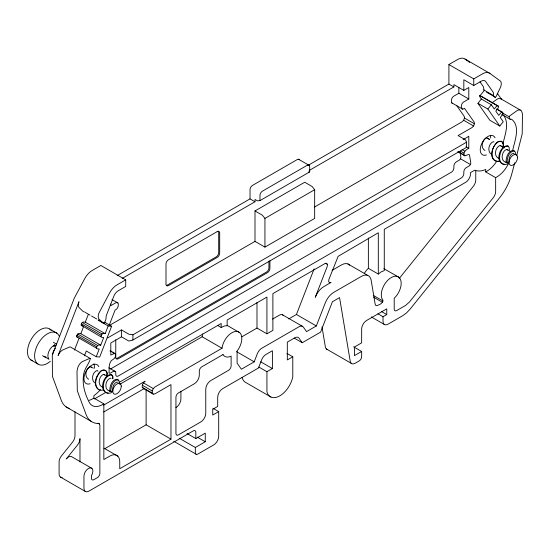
<?xml version="1.0" encoding="UTF-8"?>
<svg xmlns="http://www.w3.org/2000/svg" width="550" height="550" viewBox="0 0 550 550"><rect width="100%" height="100%" fill="white"/><g stroke="black" fill="none" stroke-linecap="round" stroke-linejoin="round"><path stroke-width="0.82" d="M84.191 311.761L83.463 311.795L79.317 307.842A7.026 4.056 -60 0 1 78.98 301.716L58.101 355.534A7.033 4.063 -60 0 1 63.009 349.869L69.843 346.899L70.496 347.05L90.386 358.538C88.963 364.038 84.466 368.459 83.627 374.447C82.129 383.817 84.514 392.899 88.722 401.252A21.093 12.182 -60 0 0 102.733 404.498L103.84 403.858L103.84 459.546L109.808 456.101A14.066 8.119 -60 0 1 119.749 461.842L119.749 468.737L170.968 439.168L170.968 384.622L155.052 393.807L153.299 394.164L143.358 388.424L142.271 387.324L142.271 385.199L143.358 382.848L145.111 381.178L103.641 405.123M112.661 378.579L112.523 376.042L111.361 374.612C103.015 374.227 98.189 392.129 108.24 393.037M113.004 378.826L112.894 376.317L111.767 374.921C102.108 374.371 99 397.808 111.932 392.48M509.293 150.033L509.183 147.531L508.049 146.128C498.389 145.578 495.282 169.015 508.214 163.687M119.144 383.185L119.089 380.985L118.133 379.775C112.777 379.823 110.44 387.124 110.921 391.676L112.688 391.112C112.296 387.791 113.527 382.814 117.219 382.002L117.672 382.277M515.426 154.392L515.371 152.192L514.415 150.982C509.059 151.03 506.722 158.331 507.203 162.889L508.97 162.326C508.585 158.998 509.809 154.021 513.507 153.216L514.223 154.021M481.374 99.021L477.929 103.304L489.864 120.278L499.806 126.019L503.25 121.736L500.266 117.494L502.205 115.081L502.899 113.637L502.748 112.413L501.848 112.131L500.713 112.956L498.774 115.369L495.791 111.127L497.729 108.714L498.424 107.271L498.272 106.047L497.372 105.765L496.237 106.59L494.299 109.003L491.315 104.761L481.374 99.021L479.511 96.367L484.158 90.578L483.333 86.618L479.999 81.874M307.911 165.468L448.91 84.061L448.91 64.542L457.634 59.51A14.066 8.119 -60 0 1 465.046 59.056L489.906 73.411L500.624 81.249A7.026 4.056 -60 0 1 500.28 87.766L496.141 96.504L495.413 97.309L494.732 97.219L493.604 95.611L493.274 92.366L485.65 81.51A7.033 4.063 -60 0 0 481.346 81.125L473.77 85.498L463.829 79.757L463.829 90.379L468.799 87.505L468.799 98.993L463.829 101.86A3.513 2.028 -60 0 0 461.677 104.541A6.181 3.568 -60 0 0 461.677 108.556A3.513 2.028 -60 0 0 463.829 108.749L464.523 108.35L474.141 122.031L474.437 123.791L473.584 125.984L471.989 127.579L458.109 135.589L465.472 139.844L466.565 142.196L466.565 147.359L132.928 339.982L128.851 341.076L121.495 336.827L110.804 343.001L110.804 355.053L114.751 353.327L115.651 354.234C116.119 357.012 113.939 359.322 111.554 360.36C108.529 363.557 109.182 369.236 109.099 373.223L110.241 373.175L113.286 371.415A3.513 2.028 -60 0 1 115.775 372.852L115.775 374.578A3.513 2.028 -60 0 0 118.264 376.007L461.34 177.932A3.513 2.028 -60 0 0 463.829 173.628L463.829 171.909A3.513 2.028 -60 0 1 466.317 167.599L469.363 165.839L470.504 164.567L470.828 162.972L469.514 155.121L469.006 154.392L464.853 155.836L457.751 151.738M77.399 337.377L76.704 336.731L76.849 335.335L77.756 334.015L78.891 333.534L80.829 333.706L100.719 345.187L103.703 337.501L101.764 337.322L81.18 325.194L81.324 323.806L82.232 322.479L83.366 321.998L85.305 322.169L105.188 333.651L108.171 325.964L111.616 326.274L99.688 357.026L96.243 356.723L86.295 350.982L84.432 355.788M96.243 356.723L99.227 349.03L97.288 348.858L96.594 348.212L96.738 346.823L97.646 345.496L98.78 345.015L100.719 345.187M101.069 336.683L101.214 335.287L102.121 333.96L103.256 333.479L105.188 333.651M241.773 336.854L256.988 328.068L266.929 333.816L272.896 330.371L272.896 293.624L325.036 263.519L326.638 263.264L327.484 264.474L327.188 266.585L315.281 297.289A14.066 8.119 -60 0 1 323.888 286.571L331.066 282.432L329.471 282.679L328.618 281.469L328.914 279.366L338.147 256.334L378.304 232.767L378.304 274.058L368.362 268.317L368.362 237.978M52.676 354.021L53.398 351.244L55.323 348.253M110.55 368.981L451.399 172.191A3.513 2.028 -60 0 0 453.881 167.887L453.881 166.162A3.513 2.028 -60 0 1 456.369 161.858L459.415 160.098L460.556 158.826L460.886 157.231L460.096 152.515M503.009 143.66C504.886 134.778 509.926 122.829 503.181 114.861M512.737 150.219C514.642 140.848 520.816 126.686 511.658 119.24L510.263 119.309L501.737 114.386M514.766 162.759L511.713 174.199A38.672 22.33 -60 0 1 499.689 197.684L410.107 309.127L406.512 312.923L402.648 315.741L388.004 324.197A7.033 4.063 -60 0 1 383.027 321.324L383.027 316.731L377.912 313.775M516.725 155.409L522.197 133.863L522.5 113.912L521.503 110.956A7.033 4.063 -60 0 0 516.587 110.963L509.761 115.878L509.128 117.7L510.263 119.309M153.299 394.164L152.219 393.064L152.219 390.94L153.299 388.589L155.052 386.918L222.035 348.246A14.066 8.119 -60 0 1 237.346 331.506A14.066 8.119 -60 0 1 237.098 351.01L237.098 363.144L241.374 369.236L254.196 361.831L257.352 353.698A7.033 4.063 -60 0 1 261.656 348.336L299.076 326.734A7.033 4.063 -60 0 1 303.38 327.119L306.536 331.616L316.326 325.964L325.222 303.029A14.066 8.119 -60 0 1 333.836 292.311L361.364 276.416A14.066 8.119 -60 0 1 371.161 280.252L375.224 304.514L376.069 305.724C378.744 305.229 382.112 303.813 382.951 300.974L382.752 299.922A14.066 8.119 -60 0 1 386.753 281.366A14.066 8.119 -60 0 1 400.448 279.386A14.066 8.119 -60 0 1 394.219 298.265L394.219 309.127A3.513 2.028 -60 0 0 396.701 310.558L405.632 305.401L409.365 302.101L493.164 197.849A7.033 4.063 -60 0 0 495.653 191.441L495.653 177.65L485.705 171.909L485.705 169.462A28.126 16.239 -60 0 1 474.788 170.17L470.539 172.624L470.539 173.772A7.033 4.063 -60 0 1 465.568 182.387L384.271 229.322L384.271 270.614L381.288 271.803L378.304 274.058M74.491 350.041L79.035 338.332M80.829 333.706L83.511 326.782M85.305 322.169L88.33 314.359M109.182 325.291L115.081 310.097L115.775 309.698A3.513 2.028 -60 0 0 118.264 305.394A6.181 3.568 -60 0 0 118.264 304.246A3.513 2.028 -60 0 0 115.775 302.809L110.804 305.676L110.804 304.04M288.743 318.918L296.436 314.483L314.139 268.847M314.366 207.103L462.041 121.839L463.643 120.244L464.489 118.051L464.2 116.291L456.5 105.346M464.853 155.836L463.953 154.921C463.416 151.766 466.207 149.504 468.799 148.369L468.799 136.311L463.1 139.604M125.716 279.84L116.999 284.879A14.066 8.119 -60 0 0 109.581 292.992L98.869 313.197A7.026 4.056 -60 0 0 99.206 319.323L103.352 323.276L104.081 323.242L104.761 322.369L105.889 319.461L106.212 315.831L113.843 296.175A7.033 4.063 -60 0 1 118.147 290.812L125.716 286.447L125.716 279.84L100.856 265.492L92.139 270.524A14.066 8.119 -60 0 0 84.721 278.637L74.264 298.183L52.298 355.19L52.436 376.372L61.277 400.352A35.159 20.302 -60 0 0 69.596 408.588M499.806 126.019L487.871 109.044L491.315 104.761M399.142 278.589L473.275 186.367A7.033 4.063 -60 0 0 475.764 179.96L475.764 170.562M110.921 391.676L109.863 391.181L110.412 390.651M507.203 162.889L506.144 162.387L506.694 161.858M53.783 345.909L54.911 344.933L53.996 345.586M485.588 138.16C482.082 140.896 480.404 147.971 484.921 150.501M491.92 102.926L496.705 99.481A7.033 4.063 -60 0 1 501.614 99.474L497.241 93.259M55.99 345.249L54.849 346.012A8.449 4.881 -60 0 0 53.845 346.692M117.184 275.584L250.023 198.887L254.994 201.761L254.994 199.464L257.386 200.839L259.971 200.613L309.691 171.903L309.691 166.739A3.513 2.028 -60 0 0 307.202 165.303L262.453 191.139A3.513 2.028 -60 0 0 259.971 195.442L259.971 200.613M122.155 278.451L254.994 201.761M309.169 170.479L453.881 86.934L453.881 84.638L463.829 90.379M448.91 64.542L473.77 78.898L482.494 73.858A14.066 8.119 -60 0 1 489.906 73.411M254.994 241.374L254.994 210.946L304.721 182.242L312.077 186.491L314.662 189.702L314.662 218.412L264.942 247.115L254.994 241.374L109.546 325.353M468.799 98.993L458.858 93.246L453.881 96.119A3.513 2.028 -60 0 0 451.729 98.801A6.181 3.568 -60 0 0 451.729 102.816A3.513 2.028 -60 0 0 452.643 103.345M264.942 247.115L264.942 218.412L314.662 189.702M107.614 337.947L121.495 329.938L128.851 334.187L132.928 334.819L466.565 142.196M119.247 382.332L221.183 323.482L221.183 327.491L224.283 325.992L227.15 325.724L227.15 320.031L266.929 297.069L266.929 333.816M103.84 403.858L93.899 398.118L92.792 398.757A21.093 12.182 -60 0 1 89.183 400.324M485.705 171.909L486.812 171.27A21.093 12.182 -60 0 0 496.794 161.081M94.449 398.942L105.593 392.514M119.708 384.361L202.153 336.765A14.066 8.119 -60 0 1 202.723 333.939M332.028 270.394L341.474 264.935A14.066 8.119 -60 0 1 349.628 265.134M495.653 177.65L496.753 177.011A21.093 12.182 -60 0 0 508.406 163.817M103.764 411.936L144.375 388.493M272.546 319.089L279.187 315.253A7.033 4.063 -60 0 1 283.491 315.638M104.541 448.814L146.108 424.813L170.968 439.168M294.195 338.078L302.239 342.726L320.623 332.118L332.399 301.757L339.563 297.619L350.233 361.35A7.033 4.063 -60 0 0 355.128 363.268L359.164 360.944A3.513 2.028 -60 0 0 361.652 356.634L361.652 351.471L353.609 346.823M258.885 367.063L266.929 371.704L272.401 368.548L272.401 350.749L265.966 354.461A7.033 4.063 -60 0 0 261.656 359.824L258.493 367.984L222.674 388.664A7.033 4.063 -60 0 0 217.704 397.272L217.704 406.443L212.733 409.31L212.733 415.051L218.701 411.606L218.701 436.294A7.033 4.063 -60 0 1 213.723 444.909L197.814 454.094A3.513 2.028 -60 0 1 195.333 452.657L195.333 447.494L179.245 438.206M266.929 371.704L266.929 391.799A18.913 10.918 -60 0 0 279.854 395.821A18.913 10.918 -60 0 0 292.786 376.874L292.786 356.778L287.313 359.934L287.313 342.134L294.766 337.837A7.033 4.063 -60 0 1 299.076 338.222L302.239 342.726M383.027 316.731L386.76 314.579L386.76 308.839L366.623 320.464A7.033 4.063 -60 0 0 361.652 329.079L361.652 342.856L354.441 347.016L354.441 355.63L361.652 351.471M187.055 433.524L195.827 438.591L205.274 433.139L205.274 441.753L195.333 447.494M497.826 161.384L499.455 161.067M499.744 161.198C487.059 163.274 491.645 140.649 501.634 141.24C503.8 142.629 503.339 145.661 502.652 147.771C505.814 142.147 498.685 138.346 495.612 144.052C491.707 148.521 489.039 158.799 496.299 161.308M103.462 389.991C94.38 392.288 93.754 379.493 98.147 374.461C100.849 368.081 109.615 368.61 106.37 376.564C109.539 370.968 102.479 367.18 99.461 372.928C95.886 377.389 93.335 385.859 98.911 389.751M308.399 172.019L309.691 171.903M486.248 137.858L489.534 139.377M504.206 147.847L500.17 145.516C495.055 146.816 493.254 157.183 499.338 158.448M510.366 151.401L506.832 149.366C501.717 150.659 499.916 161.033 506 162.291M93.252 368.17L90.558 366.616C85.779 367.943 83.889 376.729 88.639 379.294M107.862 376.606L103.881 374.309C98.766 375.609 96.972 385.976 103.056 387.241M504.522 164.251C494.478 163.336 499.297 145.441 507.65 145.819L508.344 146.376M83.167 325.957L81.874 325.841L81.18 325.194M109.718 391.084C103.634 389.826 105.435 379.452 110.543 378.159L111.004 378.421M90.386 358.538L89.733 358.38L82.899 361.357A7.033 4.063 -60 0 0 77.99 367.022L76.993 371.126L77.296 390.727L86.144 414.707A35.159 20.302 -60 0 0 98.478 423.5L99.488 423.974L99.866 425.274L99.866 473.33A3.513 2.028 -60 0 1 97.377 477.634L93.899 479.641A3.513 2.028 -60 0 1 91.41 478.211L91.41 475.743A6.332 3.651 -60 0 0 90.255 467.844A6.332 3.651 -60 0 0 83.951 476.197L83.951 488.256A7.033 4.063 -60 0 0 88.921 491.129L193.339 430.842A3.513 2.028 -60 0 1 195.827 432.279L195.827 438.591M383.831 268.675L398.736 277.159M500.349 98.532L520.238 110.014M483.663 89.87L493.604 95.611M486.571 92.208L495.413 97.309M479.861 95.411L498.272 106.047M479.689 95.562L497.372 105.765M496.856 109.01L502.748 112.413M496.691 109.154L501.848 112.131M502.473 112.963L509.107 116.792M448.91 84.061L453.881 86.934M477.929 103.304L487.871 109.044M451.729 102.816L462.584 109.086M464.489 118.051L474.437 123.791M463.643 120.244L473.584 125.984M489.411 139.308L486.839 137.823M504.144 147.812L500.17 145.516M465.96 146.726L468.799 148.369M462.014 149.552L464.853 151.195M460.398 151.099L463.953 153.147M458.267 151.642L463.953 154.921M460.556 158.826L470.504 164.567M298.506 159.225L309.354 165.495M347.868 263.931L367.757 275.413M254.994 210.946L262.357 215.194L264.942 218.412M325.353 263.244L327.484 264.474M373.374 295.446L382.951 300.974M373.608 297.199L382.449 302.301M381.638 311.623L386.76 314.579M371.326 316.944L384.484 324.548M296.436 314.483L316.326 325.964M282.384 314.751L302.273 326.232M326.281 348.906L351.141 363.261M286.935 353.402L292.786 356.778M217.628 325.442L221.183 327.491M260.7 361.797L272.401 368.548M236.514 351.629L254.196 361.831M202.153 336.765L222.035 348.246M112.042 299.606L117.927 303.002M270.951 397.038L246.091 382.69A18.913 10.918 -60 0 1 242.069 377.444M104.514 322.169L111.616 326.274M84.927 312.187L90.083 315.164M91.554 316.016L96.711 318.993M98.182 319.846L99.66 320.691M101.867 321.97L104.081 323.242M98.23 320.224L108.171 325.964M82.232 322.479L102.121 333.96M81.324 323.806L101.214 335.287M212.85 408.231L218.701 411.606M110.488 350.866L114.751 353.327M109.973 350.955L111.389 351.78M112.812 352.598L115.651 354.234M77.756 334.015L97.646 345.496M76.849 335.335L96.738 346.823M76.704 336.731L96.594 348.212M143.358 382.848L153.299 388.589M49.768 329.072L56.87 333.176M142.271 385.199L152.219 390.94M108.852 367.806L115.438 371.607M142.271 387.324L152.219 393.064M197.23 437.106L205.274 441.753M173.724 441.237L196.57 454.431M30.841 359.92L37.943 364.018M98.024 423.129L99.488 423.974M66.117 406.89L90.984 421.245M103.957 448.168L117.851 456.191M91.981 468.421L72.16 457.009A6.332 3.651 -60 0 0 66.302 458.947L77.488 445.033A7.033 4.063 -60 0 0 79.977 438.625L79.977 461.842M60.548 477.118L85.408 491.473M491.583 154.351C486.839 151.786 488.73 143 493.508 141.673L493.962 141.941M227.15 325.394L239.766 332.709M95.301 383.144C90.558 380.579 92.441 371.793 97.219 370.459L97.948 371.264M506.832 149.366L507.561 150.164M53.377 342.299L56.657 344.211M103.881 374.309L104.61 375.114M90.558 366.616L91.286 367.421M44.22 356.448L48.964 359.246M465.046 59.056L469.769 62.432M514.656 151.662L513.659 150.404C508.2 150.343 505.711 157.754 506.144 162.387M118.374 380.456L117.377 379.197C111.911 379.136 109.429 386.547 109.863 391.181M322.004 326.872L325.373 347.002A7.033 4.063 -60 0 0 327.387 349.518M473.77 78.898L473.77 85.498M458.858 87.505L458.858 93.246M269.913 260.824L269.913 268.359A3.513 2.028 -60 0 1 267.424 272.669L118.264 358.786A3.513 2.028 -60 0 1 115.775 357.349L115.775 339.769M268.916 261.085L268.916 267.788A3.513 2.028 -60 0 1 266.434 272.092L117.267 358.215A3.513 2.028 -60 0 1 116.022 358.545M256.988 302.438L256.988 328.068M250.023 198.887L250.023 189.702A3.513 2.028 -60 0 1 252.512 185.398L297.261 159.562A3.513 2.028 -60 0 1 299.413 159.754M180.909 391.408L180.909 398.977A7.033 4.063 -60 0 1 175.938 407.591M146.108 389.874L146.108 424.813M132.928 334.819L132.928 339.982M121.495 329.938L121.495 336.827M93.899 398.118L93.899 395.677A28.126 16.239 -60 0 0 100.519 389.599M74.999 411.771L74.999 435.751A7.033 4.063 -60 0 1 72.517 442.159L61.332 456.081A6.332 3.651 -60 0 0 59.091 461.842L59.091 473.901A7.033 4.063 -60 0 0 62.164 477.434M50.339 361.295A18.109 10.457 -60 0 1 35.09 359.755A18.109 10.457 -60 0 1 43.34 336.93A18.109 10.457 -60 0 1 59.345 336.359M32.587 360.745A18.109 10.457 -60 0 1 31.68 338.546A18.109 10.457 -60 0 1 51.191 330.426M48.696 358.765A8.449 4.881 -60 0 1 48.977 351.189A8.449 4.881 -60 0 1 54.911 344.933M45.959 356.957A8.738 5.046 -60 0 1 42.68 355.499M90.159 383.742A10.897 6.291 -60 0 1 85.704 371.938A10.897 6.291 -60 0 1 98.78 366.63M93.809 363.756A10.897 6.291 -60 0 1 94.297 368.266M166.244 285.34A3.513 2.028 -60 0 0 167.482 285.01L216.212 256.877A3.513 2.028 -60 0 0 218.701 252.574L218.701 232.478A3.513 2.028 -60 0 0 218.364 231.234M364.286 273.529A14.066 8.119 -60 0 1 368.362 268.317M486.441 154.949A10.897 6.291 -60 0 1 481.986 143.144A10.897 6.291 -60 0 1 495.062 137.837M490.346 135.63A10.897 6.291 -60 0 1 490.676 138.029M217.209 231.612L168.479 259.744A3.513 2.028 -60 0 0 165.997 264.055L165.997 284.151A3.513 2.028 -60 0 0 168.479 285.581L217.209 257.448A3.513 2.028 -60 0 0 219.691 253.144L219.691 233.049A3.513 2.028 -60 0 0 217.209 231.612M223.011 354.578L201.795 366.822A3.513 2.028 -60 0 0 199.306 371.133L199.306 375.148A7.033 4.063 -60 0 1 194.336 383.763L178.427 392.947A3.513 2.028 -60 0 0 175.938 397.251L175.938 433.428A3.513 2.028 -60 0 0 178.427 434.857L200.798 421.946A7.033 4.063 -60 0 0 205.769 413.332L205.769 389.214A7.033 4.063 -60 0 1 210.746 380.607L228.518 370.342A3.692 2.131 -60 0 0 231.124 365.681L231.124 356.132A14.066 8.119 -60 0 1 223.011 354.578M517.543 157.238L517.523 156.942A6.009 3.472 -60 0 0 510.874 157.362A6.009 3.472 -60 0 0 511.328 165.481A6.009 3.472 -60 0 0 517.55 157.541L517.543 157.238M121.261 386.031L121.234 385.736A6.009 3.472 -60 0 0 114.593 386.155A6.009 3.472 -60 0 0 115.046 394.274A6.009 3.472 -60 0 0 121.268 386.334L121.261 386.031"/></g></svg>
